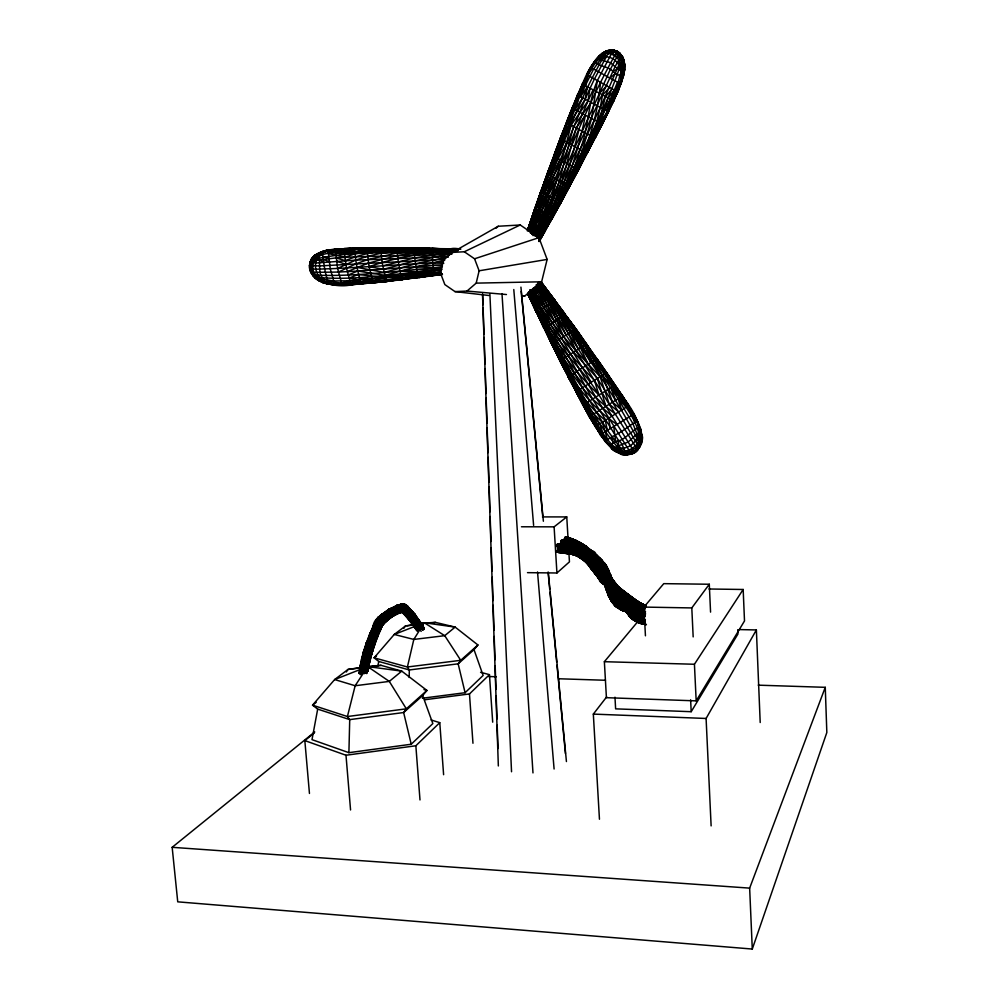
<?xml version="1.0" encoding="UTF-8"?>
<svg xmlns="http://www.w3.org/2000/svg" width="999" height="999" viewBox="0 0 999 999"><rect width="100%" height="100%" fill="white"/><g stroke="black" fill="none" stroke-linecap="round" stroke-linejoin="round"><path stroke-width="1.5" d="M315.846 254.932L322.652 251.648L328.471 250.274L354.757 248.102L414.335 248.064L458.753 249.313L414.335 248.064C414.235 257.779 415.784 268.619 419.205 277.535L442.47 274.388M641.82 435.826L640.309 427.847L637.649 421.453L622.577 395.891L575.836 328.958L540.996 281.83M320.267 253.147L322.652 251.648L323.439 252.235C340.222 245.704 313.124 253.559 314.96 256.843L312.65 265.971L313.961 275.512C319.555 285.052 332.704 284.603 342.407 285.027L351.261 284.765C334.615 289.235 296.291 278.684 314.098 255.694C325.824 247.839 341.071 248.888 354.57 248.651C386.313 247.952 418.057 248.539 449.8 249.263L460.689 249.038M645.117 623.851L643.144 623.463L642.956 619.642L631.905 616.008L628.284 612.999C608.079 590.646 593.531 549.912 557.617 550.449M532.917 235.564C561.213 174.388 583.728 109.59 617.207 51.211L620.092 53.322L623.975 60.589L624.562 69.93L619.118 70.055L610.077 62.512L599.725 59.803L598.501 57.443L602.534 53.009L610.227 49.95L617.207 51.211L622.389 56.319L624.762 64.698L624.525 70.217L623.376 76.199L618.044 91.346L602.247 124.151L538.861 241.433L561.163 202.223L593.531 140.297M644.392 610.127L628.596 602.36L635.364 606.555L634.527 609.365L640.996 611.888M618.344 600.062C614.66 603.746 610.526 604.083 618.256 608.079C638.136 614.323 617.719 611.6 616.932 605.968M366.221 643.768C366.571 638.661 377.822 643.456 373.214 646.765L377.485 635.164C376.386 631.68 367.994 631.093 370.005 635.839M597.115 571.453C604.033 582.092 582.417 555.819 578.771 556.918C578.046 555.694 578.783 554.158 579.233 552.959C584.403 539.535 601.211 567.956 603.97 569.193M591.246 551.011C585.489 544.243 574.625 539.348 565.359 537.137L574.762 540.222L586.088 546.59L575.399 540.372L565.621 536.938L575.124 540.084L586.001 546.94L575.299 540.159L565.958 536.925L579.095 542.957C575.149 540.147 570.504 537.262 565.359 537.137C574.562 540.721 588.711 546.403 595.941 555.357M531.131 289.772L592.582 399.063L618.681 440.671C617.532 452.01 617.432 457.205 631.043 454.108C638.873 452.41 646.103 438.499 640.371 433.166M577.909 544.967L577.946 543.593L574.512 541.833L571.753 545.929L567.582 544.418L564.997 544.967L565.746 539.81L571.241 540.946L565.859 539.747M313.973 272.39L317.844 277.847L323.738 282.255L334.952 284.815L329.083 283.566C324.937 276.011 323.763 261.8 322.165 251.598L314.098 255.694L310.09 261.726L309.952 268.943L311.089 272.365L312.924 275.499L313.549 275.125C318.681 281.468 327.06 284.265 334.952 284.815L351.261 284.765L387.175 281.431L350.974 284.715L346.466 267.982L344.018 250.25L344.218 248.526L350.574 248.339M409.165 677.472L409.328 669.954L407.405 666.995L374.088 657.804L394.255 634.452L405.444 625.986L412.662 624.737M582.542 549.238C587.075 552.709 597.677 557.03 598.189 562.887M316.221 702.322L312.537 705.157L317.682 709.103L349.725 719.617L403.646 712.537L406.331 708.828L389.298 681.405L367.644 666.583L381.031 665.322L401.76 671.128L426.948 690.446L422.664 695.541L432.829 723.576L411.226 744.243L348.901 752.672L349.725 719.617L347.415 716.533L312.537 705.157L334.653 679.557L348.039 669.43L360.102 667.682M581.893 547.602L581.905 546.241L579.62 547.939L568.818 542.357L560.626 542.37M535.901 286.676C570.042 340.946 603.721 395.604 637.649 449.987C631.093 461.163 595.067 447.639 618.681 440.671C624.313 443.269 623.813 457.455 630.856 453.671C645.903 444.792 640.072 426.685 633.516 414.21C609.977 374.9 582.13 338.349 554.957 301.536L554.895 300.237L540.734 282.18M570.579 545.904C565.034 544.83 573.713 536.013 574.675 542.994M529.67 231.556C552.759 174.188 571.241 114.311 601.673 60.265C598.713 49.513 613.873 48.014 620.092 53.322L616.808 57.018L610.277 69.568L534.715 235.789M527.697 293.806L559.989 360.839L589.348 416.758L605.382 441.658L610.102 446.516L618.643 451.635L618.593 453.171L621.415 453.771M379.782 616.82C383.991 607.991 392.507 621.328 383.166 623.413M571.341 553.471L561.276 552.534L560.501 549.05L561.513 544.655L569.505 544.954L575.499 546.853M567.907 553.471C565.571 551.885 567.519 542.969 570.229 545.904M586.913 553.034L586.813 551.598L582.817 549.263M623.826 62.8L624.712 65.072L623.9 70.654L624.712 65.072L624 60.127L622.389 56.319L620.167 53.896M373.114 628.021C372.427 623.975 376.461 615.609 381.655 618.231C384.378 619.38 385.202 623.676 382.355 625.149C388.474 621.715 374.463 614.073 376.136 622.627M591.895 565.009C596.853 572.015 585.664 562.824 584.802 560.364C583.803 552.472 564.335 549.962 557.542 549.725M597.34 561.962L593.968 557.28L585.589 550.536M451.948 254.083L449.113 254.433C446.216 246.566 455.719 248.351 460.576 249.076M584.452 550.337L590.559 554.645L598.438 562.499L590.347 554.145L582.717 549.238L586.813 551.598M377.16 637.587L377.485 635.164M605.918 583.266L604.969 583.416L611.413 578.171L635.102 610.114L638.211 612.325L635.014 609.64L628.683 615.396L637.175 621.728L646.053 624.512M414.822 625.998C414.135 633.241 426.336 627.647 421.091 623.101M386.051 621.353L394.755 614.685L394.955 611.438L392.782 608.903L389.348 608.891L377.822 617.669L369.717 635.264M402.772 279.133L386.9 281.381C383.628 270.916 380.519 258.291 381.406 247.914L449.9 248.788M359.091 673.189L360.027 669.73L367.894 670.903M377.822 617.669C382.13 612.624 388.936 623.114 381.993 624.213M581.393 546.378C582.417 549.188 588.311 549.3 584.452 549.812C577.984 546.028 569.767 538.711 560.789 541.433M387.55 618.406L384.178 621.84L380.119 630.381L380.856 627.884L378.459 625.249L374.862 624.687L372.964 626.323M458.154 250.012C423.638 248.664 389.036 250.524 354.57 248.651C341.908 249.775 322.989 246.216 316.446 260.402C313.986 266.945 316.396 274.563 321.491 279.146C320.279 284.852 362.425 285.914 334.752 284.765L330.244 268.806L328.034 250.212C317.482 251.336 305.244 260.851 311.089 272.365C313.399 276.536 318.956 284.653 323.064 277.834C362.849 280.195 402.485 272.627 442.058 269.518M334.565 284.116L360.901 283.341L442.07 274.475C430.02 280.07 433.329 254.683 432.142 248.339L458.341 249.675M539.56 240.834L572.464 180.295M623.638 73.427L617.969 91.296L608.466 111.776L593.456 137.3L539.185 239.685M361.101 666.495L360.639 664.959L364.036 664.71L367.882 665.846L368.481 667.282L369.73 660.289L363.923 658.179L361.675 658.903L362.113 660.439M593.468 140.247L578.596 169.68L577.097 169.093C589.223 141.558 598.289 112.4 600.474 82.268L586.713 74.688C591.545 65.622 596.765 55.582 606.405 50.912L610.227 49.95L613.349 50.425L615.596 52.847L621.728 56.581L624 60.127L618.831 64.947L600.299 107.717L537.162 237.662L549.8 196.466L542.157 190.859L541.008 190.834L527.509 230.27M615.372 583.978C626.648 596.815 663.211 618.431 617.807 587.612M616.183 51.249L613.873 50.075L612.449 51.761L597.327 80.644L591.52 118.669L582.267 151.099L575.799 168.394L568.506 185.552L550.549 214.261L538.723 237.025L538.911 238.586L561.001 202.435L578.596 169.68L580.819 163.749M361.201 674.487C364.635 653.646 368.906 630.332 382.879 613.923M361.725 673.276C365.309 652.859 369.48 629.969 383.254 613.91M362.125 673.289C365.709 652.884 369.867 629.994 383.641 613.935M362.4 673.301C367.357 650.799 369.692 621.253 391.72 608.541M362.812 673.326C367.757 650.849 370.092 621.328 392.083 608.628C395.379 607.467 403.534 600.899 405.419 607.117C406.406 609.989 403.359 613.374 400.424 612.05C410.102 616.158 409.702 599.912 399.463 604.944M363.211 673.363C368.156 650.911 370.479 621.44 392.432 608.741C395.342 607.317 400.936 602.634 402.36 607.854C403.409 610.551 400.749 613.873 397.864 612.887M363.624 673.401C368.531 647.939 373.813 607.28 406.218 605.057M364.023 673.438C367.57 653.196 371.69 630.481 385.314 614.51C390.359 612.524 401.86 599.637 406.93 606.805C407.829 609.29 405.894 612.437 403.159 612.35M364.41 673.488C369.717 648.376 374.15 607.467 406.743 605.506M364.797 673.538C369.93 647.851 374.263 610.177 405.994 605.257M365.309 672.402C370.492 647.227 375.249 609.053 406.968 605.769M365.659 672.464L368.007 659.04L372.714 642.732L382.892 619.168L394.218 610.089L404.782 605.756L407.779 606.468L407.829 610.227L405.032 612.562L401.798 611.912L410.015 620.429L413.074 620.304L415.397 617.994L415.459 615.047L412.974 613.311M365.996 672.539C371.341 648.264 375.999 607.704 407.942 606.755M366.308 672.614C371.64 648.413 376.261 608.104 408.067 607.08M366.521 673.463C371.728 649.1 376.273 608.628 408.179 607.404M366.783 673.538C371.99 649.25 376.486 609.065 408.241 607.754M359.091 673.513L359.702 669.854M359.428 673.376L359.852 669.792M359.603 673.351L360.027 669.73M359.827 673.314L361.039 664.797M360.065 673.289L364.66 650.611L370.879 632.667M360.202 674.5C362.687 654.345 368.693 634.103 379.145 616.67M360.502 674.487C363.936 653.696 368.206 630.431 382.155 614.048M360.839 674.487C364.273 653.658 368.544 630.369 382.517 613.96M557.529 549.338C563.324 550.536 582.117 550.037 581.705 558.453C586.413 561.925 591.246 564.435 594.867 569.667L590.209 564.46M527.959 293.881L536.226 312.225L537.237 312.749L539.51 312.462L545.304 306.181L553.421 303.534L554.895 300.237L540.834 281.868M441.858 267.282C400.699 270.317 359.553 276.648 318.194 275.212L317.844 277.847L319.792 280.544L323.501 282.767L328.708 284.091L319.305 280.931L313.961 275.512L309.49 265.172L310.152 267.357M571.216 540.784C569.105 541.183 567.12 537.262 566.458 543.956C567.232 546.928 568.968 542.482 569.467 540.946C571.141 538.798 574.413 543.668 576.96 543.681M578.696 554.42C601.173 567.432 612.587 593.194 628.995 612.375L633.254 616.608L639.173 619.73L639.722 622.789L643.955 624.188M618.681 440.671C626.885 440.122 644.43 414.373 640.846 437.762C637.125 446.978 628.558 452.322 618.643 451.635L614.41 450.262L605.382 441.658L609.365 438.286L621.54 431.593L632.891 423.564L637.649 421.453L641.42 433.341L641.857 438.211L641.221 442.607L638.723 445.442L635.064 446.503M636.375 421.815C615.784 384.203 588.935 350.462 564.797 315.122L565.147 314.198L540.734 281.618L545.317 287.45L545.217 291.883L566.096 335.065L551.748 344.28L534.303 307.055M538.911 238.586C554.395 209.877 571.203 181.556 580.019 149.9C588.985 127.597 587.812 102.422 597.327 80.644M378.833 616.82L376.261 620.941L377.16 619.855M597.714 574.1L600.262 571.091L604.308 568.506L593.768 557.23L582.367 549.263L590.559 554.645M603.933 582.892L602.847 583.616L604.32 581.992L586.438 560.614M364.235 653.346L363.973 650.973L367.407 650.511L371.104 652.21L371.516 654.432L374.288 644.417M536.201 236.463L615.222 66.396L618.98 59.578L622.389 56.319L619.455 53.621L609.79 50.325L594.33 79.183L589.972 88.461L587.974 101.024L531.705 234.041M568.656 544.705L568.069 544.954C566.833 539.635 573.788 538.711 561.438 540.234M606.268 566.483C604.045 561.213 607.729 568.294 603.034 568.656M367.382 670.579L371.316 652.422M367.582 670.691L374.15 644.155M367.757 670.791L368.481 666.296M368.032 671.066L368.619 666.445M368.069 671.166L368.768 666.82M359.628 670.441L360.364 665.159L360.152 670.754M359.765 670.541L360.826 664.872M527.959 229.807C541.383 188.649 556.568 148.089 572.215 107.73C581.73 90.16 585.402 67.008 601.997 54.383C614.722 49.813 625.998 63.699 619.717 75.599C616.583 92.87 609.44 108.292 600.524 123.376C589.635 144.043 581.818 166.234 569.28 186.051L595.204 137.987L608.129 111.451M637.624 610.052L636.813 612.662L645.566 613.249L639.422 613.261L645.342 613.536L634.552 608.965M633.915 609.34L634.427 608.778L623.488 593.581L616.52 598.601M317.682 709.103L312 739.647L348.901 752.672M377.897 665.883L378.733 661.463L374.088 657.804L376.523 655.931M537.599 283.229C570.329 333.791 607.355 381.943 635.439 435.314L642.245 438.386L641.221 442.607L638.761 440.609C644.605 414.672 616.733 394.081 606.655 372.527L575.899 391.908C586.775 410.277 594.929 430.694 610.639 445.666C610.252 450.137 618.918 452.659 622.852 454.095L637.337 449.625L640.022 446.753L635.464 441.158L612.562 402.147L536.625 284.465M564.073 539.81L564.797 537.949L578.921 543.656L590.234 551.373L599.263 559.602L606.705 569.38L604.857 570.329L601.898 565.684L593.856 557.242L590.384 559.69L587.999 563.586L605.219 583.528M528.296 228.983L535.252 207.218L560.252 138.511L580.993 88.249M623.339 73.501L622.764 76.349C625.811 67.845 624.462 53.696 613.873 50.075L614.06 50.712M368.481 667.282L369.73 660.289M368.606 667.182L369.855 660.476M360.239 665.659L361.675 658.903M360.364 665.896L361.963 658.641M360.502 666.046L362.15 658.528M360.664 666.196L362.375 658.441M634.815 610.464L635.327 609.602L643.406 614.897L633.678 608.915C613.249 585.464 597.814 545.879 561.65 544.467L575.412 546.653M586.026 77.522L577.447 94.98L560.252 138.511L587.075 153.446L613.723 100.849L621.216 83.179L615.396 81.144L591.133 67.645L594.929 60.927L599.175 56.831C594.168 62.013 590.347 68.943 586.863 74.625C590.297 67.982 594.08 59.965 601.76 57.517C609.153 54.87 617.245 59.952 619.78 67.02C602.697 118.519 573.463 165.222 550.549 214.261L552.709 217.607L569.567 185.764L544.055 226.848L536.613 226.973L532.642 220.242C544.005 177.385 561.85 136.726 578.821 95.904C586.288 81.818 590.359 63.037 604.894 54.383L606.043 51.274L612.449 51.761L614.148 55.107L618.331 54.845L623.314 60.34L624.762 64.698L612.974 71.516C608.279 65.759 598.538 67.133 594.73 61.126L602.884 53.596L602.534 53.009L605.319 52.023M618.556 606.793L618.256 608.079M557.567 550.099C593.593 549.55 608.254 590.359 628.496 612.799C633.778 617.719 635.539 623.276 644.08 624.213M622.464 77.722L621.216 83.179L618.056 89.823M583.029 84.228L582.267 83.966L613.061 100.599C617.482 87.288 626.66 71.778 620.554 57.655L616.808 57.018M597.964 562.437L599.4 563.985L602.36 560.551L605.494 564.547L602.884 566.982M642.819 620.466C636.026 621.678 641.271 611.6 645.154 615.284M455.007 291.608L466.983 291.059L476.198 283.129L479.12 270.791L474.562 258.791L464.31 251.76L452.297 252.397L443.156 260.402L440.322 272.69L444.842 284.59L455.007 291.608L488.961 295.492M582.405 83.928L566.495 122.24L579.07 129.595L569.692 165.16L557.917 199.788L561.001 202.435M577.447 94.98L606.668 110.989L611.875 100.1L614.36 89.96L617.532 82.08M569.705 186.276L552.185 216.271L538.723 237.025L551.96 197.49L571.141 125.112L587.974 101.024L592.944 90.022M521.54 296.266L524.662 296.129L541.62 281.793L547.14 259.428L538.948 237.662L520.217 224.987L498.264 226.249L452.297 252.397M641.183 442.594L637.649 449.987L630.831 453.633C638.261 454.108 648.975 430.557 637.212 433.628L628.109 442.095L616.52 446.578C609.84 452.559 622.427 453.434 626.498 453.084L629.045 450.262L595.729 397.09L532.617 288.786M369.093 661.887L371.64 652.884M369.318 661.8L371.753 653.121M369.667 661.563L371.853 653.708M603.483 562.937L605.469 564.36M361.501 659.377L363.561 651.46M361.638 659.852L363.798 651.123M361.75 660.052L364.173 650.836M361.913 660.239L364.398 650.724M342.145 284.977L337.6 268.444L335.339 249.213L354.757 248.102L380.869 249.425L421.94 248.252M569.28 186.051L557.142 179.595L539.822 209.365L528.771 231.256L541.008 190.834L553.821 157.318L548.314 172.253M598.651 574.388C605.769 579.482 594.105 578.496 602.847 583.578C591.945 567.32 578.608 548.276 556.256 551.048M310.776 261.601L311.626 258.516L314.71 255.682M583.628 84.965C566.77 134.141 545.192 181.806 528.771 231.256M539.16 241.521L561.163 202.223M612.862 593.481L616.445 596.553L612.874 593.356M528.121 230.757L535.726 206.768L537.524 206.743L542.907 212.387L550.549 214.261L561.8 181.98L576.198 127.984L585.414 115.335L602.36 124.126L607.492 112.862M528.446 229.683L541.008 192.283L539.71 196.728M530.419 233.104L585.064 99.438L587.337 87.063L580.357 96.803L585.164 85.889L587.999 75.812M629.358 614.348C630.694 620.391 640.421 623.314 646.428 624.7M560.914 138.686L560.252 138.511L553.758 155.819L559.852 159.59L543.206 191.333L554.095 156.069L569.18 123.976L577.859 95.292L591.133 67.645M607.941 587.474L607.155 588.124L608.129 586.925L600.324 578.733L586.038 560.427M534.09 235.652L536.613 226.973L532.167 234.528M620.766 589.41L618.656 587.037L639.073 602.522C596.191 570.766 626.148 596.178 643.756 605.019M636.863 612.799C633.953 604.72 637.949 615.134 643.406 614.897M532.742 217.17L541.021 190.946L542.357 190.921M535.839 236.189L542.907 212.387L530.819 233.254M528.171 292.432L543.943 327.909L582.941 405.182L600.499 434.965L605.594 441.358L610.639 445.666L615.284 447.902L624.063 448.289L630.456 445.829L635.464 441.158L638.948 433.104L638.96 427.947L637.325 421.516L633.828 414.086L632.567 414.635M527.897 229.633L535.676 207.28M527.822 229.907L577.572 94.955M613.948 99.238L617.532 91.171L613.723 100.849L613.061 100.599L617.969 91.296L614.36 89.96L610.177 99.313L606.668 110.989L608.566 111.763L602.247 124.151M583.691 558.953L599.587 579.707L607.205 588.099M621.091 81.781L622.352 77.71M371.653 654.27L374.463 645.354M589.885 554.62L590.097 553.721L585.826 549.45M371.079 653.571L373.988 643.893M371.341 654.582L374.388 644.68M371.84 653.496L374.463 645.104M543.718 186.588L547.252 173.489L560.614 138.799M613.786 99.176L615.134 94.93M381.78 248.551L381.406 247.914L366.845 248.426L369.093 266.671L373.251 282.879L419.355 277.098M363.474 651.847L366.408 642.632M363.524 652.285L366.733 642.27M363.686 652.672L366.933 642.107M363.836 652.896L367.17 641.97M620.666 83.142L618.044 91.346L623.875 69.967L622.839 65.36L620.529 62.6L617.157 62.45M527.322 230.881L535.189 207.492M645.167 621.753L634.827 618.069L638.561 612.949L643.256 614.747L634.69 609.802L641.558 614.847M527.634 229.895L530.506 222.302M582.667 84.316L575.024 109.515L585.414 115.335C579.62 144.58 570.729 173.164 559.203 200.649M547.315 173.501L541.495 190.921L547.802 173.601M528.234 230.644L531.668 220.417L532.642 220.242L554.907 178.234L547.252 173.489M387.637 611.063L397.215 605.144L399.962 605.157M314.735 731.93L172.165 847.314L177.735 901.835L752.284 949.05L826.835 732.504L825.261 687.324L758.229 685.164M591.47 550.574L579.795 542.782L565.234 537.287L575.299 540.159L586.101 546.465M358.866 283.691L376.723 282.168M596.515 554.645L593.668 557.617L601.585 565.933L604.308 562.999L605.444 564.647M389.573 248.264L397.365 247.964L396.903 250.924L398.251 261.601L401.086 276.111L402.597 279.608L386.9 281.381M358.716 284.091L364.797 283.204M372.927 646.865C378.159 634.14 380.831 617.919 395.067 611.825C408.441 599.238 415.06 616.308 422.315 625.474M374.25 645.054L377.61 635.451M373.913 646.353L377.734 635.938M374.238 645.991L377.747 636.475M596.49 133.729L595.204 137.987L593.456 137.3L598.925 122.577L605.394 96.828L612.187 88.923L614.36 89.96L608.004 98.227L600.524 123.376L613.811 100.849M366.183 643.518L369.98 633.304M366.271 643.943L370.367 632.941M366.371 644.205L370.604 632.792M752.284 949.05L749.65 888.123L825.261 687.324M561.438 137.325L566.146 125.15M623.326 593.568L634.502 608.578L627.822 613.873L616.595 598.476M617.307 91.096C620.779 83.729 623.101 74.85 619.78 67.02M568.344 119.543L570.067 115.197M619.268 82.63L611.875 100.1M621.89 58.167L622.414 56.843M640.996 617.931L639.884 620.029M576.46 99.475L578.209 95.23M376.973 636.813C379.87 623.301 389.485 613.024 402.522 608.628C412.712 604.645 416.258 620.978 422.302 625.811M377.235 636.688C380.119 623.351 389.772 613.411 402.56 609.028C412.924 604.795 417.832 623.201 423.576 628.533M376.948 637.762L380.969 628.408M377.335 637.399L380.956 628.983M548.376 172.278L550.112 168.294M369.568 634.502L373.514 625.399M369.63 634.964L373.738 625.212M586.8 153.097L588.573 149.101M566.608 122.215L567.195 122.44L560.352 138.474L571.041 112.238M556.243 151.761L554.358 155.969L559.815 141.558L547.614 173.614L537.524 206.743L552.834 176.86L562.162 160.964L577.097 169.093M589.972 88.461L585.064 99.438L569.18 123.976M641.857 438.211L640.222 441.858L637.275 443.731M643.743 604.832L632.142 598.151L618.294 587.2L632.504 598.863L615.396 584.028M548.364 173.976L564.61 141.259M570.229 184.353L571.553 181.518M585.164 85.889L593.418 69.431L601.76 57.517M610.177 99.313L567.382 184.827M584.303 81.581L586.201 77.61M554.882 156.556L571.141 125.112M635.864 611.55L635.327 609.602L641.445 614.36L635.277 609.577L638.261 612.699L637.175 611.863L634.203 608.641M556.418 545.841C594.467 544.143 610.976 586.176 631.768 610.189L634.815 612.375L644.929 615.896L643.019 619.368L635.414 616.608L629.882 611.638C609.402 588.661 594.18 547.539 557.554 548.126M380.931 628.196L383.791 622.464M380.332 630.194C383.916 618.968 394.717 611.775 405.544 608.703C414.26 610.564 418.032 622.689 423.476 628.87M379.87 630.544L382.629 624.999M638.873 602.097L635.539 606.193L628.808 602.01L632.342 598.101L638.96 602.16M372.877 626.885L376.735 619.243M372.927 627.384L376.985 619.068M373.589 626.548L377.197 620.242M645.379 619.842L637.237 617.27L631.93 613.611L599.937 571.366L589.385 560.851L582.33 555.706L584.552 552.534L586.563 551.448L598.576 562.2L594.118 557.554M601.947 560.651L605.244 564.922C604.557 562.999 596.016 554.857 602.372 560.751M616.72 606.381C613.211 603.021 616.57 607.892 618.443 608.191L613.823 603.846M549.5 174.613L566.845 142.545M596.94 133.516L601.935 123.801L578.496 169.743M625.074 593.868L631.243 598.139L628.808 596.366M595.104 138.024L602.36 124.126M557.667 550.786C575.174 549.625 588.823 561.001 597.577 574.075L585.402 561.101L578.896 557.017M564.185 539.448L568.431 539.897L569.517 538.311M615.871 596.59L610.689 599.962L615.072 605.569L619.005 601.86L613.211 593.955L608.816 596.366L612.337 602.459L616.645 606.955L620.354 603.046M637.936 605.931L636.675 608.029L632.167 604.932L636.887 607.717M573.913 177.56L577.534 170.729M529.857 231.643L549.8 196.466L557.917 199.788M590.884 68.644L587.474 74.962L589.173 72.69M605.019 583.216L627.634 613.935M620.004 608.716L618.256 607.692L620.429 609.278L622.926 606.118M529.657 290.185L589.71 400.874L607.392 430.294L620.991 448.601L622.901 454.545L626.96 454.345L630.207 452.372L632.28 448.738L636.463 448.464L639.672 446.441L641.595 442.857M643.905 605.956L644.817 605.194L645.604 605.906M711.126 825.898L706.093 718.468L756.38 629.944L739.297 629.582M604.195 568.881L598.613 562.075L585.576 549.325M645.254 620.541L636.987 617.931L630.544 613.124L599.437 571.828L593.843 565.359L585.526 558.503L588.186 555.169L590.347 554.145M552.934 217.233L539.273 239.685M568.506 185.552C585.464 158.067 597.439 127.173 602.459 95.205L609.615 87.5L612.187 88.923M618.955 607.904L621.84 604.108M567.757 553.409L561.55 552.709L562.599 551.947M558.041 206.643L559.54 204.146M576.923 555.319L572.539 554.507L571.828 553.571L572.202 549.413L574.075 546.328L581.967 549.425L589.597 554.195L597.889 562.025L611.725 578.683C599.487 562.587 582.267 542.807 560.551 543.931M614.972 697.19L615.621 708.853L691.196 711.7L737.949 634.003L737.761 629.67M637.886 621.503L604.37 661.7L606.418 697.689L696.178 700.873L744.505 620.941L743.169 589.485L708.99 588.998M545.304 230.869L539.11 241.009L545.641 229.62L543.156 233.491M528.171 293.893L543.718 327.884C550.849 324.088 558.703 319.156 565.147 314.198L545.554 288.024M545.791 228.109L547.39 225.499M549.8 221.591L553.009 216.383M606.568 566.196L605.869 566.296M420.217 629.158L413.823 639.435L407.405 666.995L460.726 660.314L477.922 644.979L455.144 627.097L435.427 622.377L421.328 623.239L424.325 628.746M421.815 626.585L424.225 622.739L455.144 627.097L444.742 635.676L413.823 639.435L394.255 634.452L415.659 626.086M560.938 540.934L567.345 540.334L573.414 541.883L575.124 540.084L580.344 542.794M601.673 60.265L604.894 54.383L606.443 56.818M616.608 606.68L623.051 610.576L624.737 609.04M382.879 624.812C387.837 617.082 396.778 612.337 405.319 609.715C413.911 611.625 417.682 623.601 423.064 629.72M554.957 301.536L575.836 328.958L582.405 339.473M376.148 619.917L376.835 618.856M375.849 620.754L377.535 618.206M375.811 621.066L377.185 619.243M376.311 620.029L377.822 618.044M375.836 621.603L377.16 619.605M592.345 66.184L593.881 63.786M582.479 98.002L575.024 109.515L572.614 108.042M586.863 74.625L590.784 68.594M364.323 671.69L355.157 685.739L347.415 716.533L406.331 708.828L426.948 690.446L423.988 689.585M577.934 545.029L580.144 542.644L586.088 546.366L575.012 540.097L565.496 537.025L575.399 540.372L586.051 546.753L575.436 540.534L566.133 537.087M696.178 700.873L694.43 664.26L743.169 589.485M560.564 543.119C567.095 539.235 573.451 549.038 577.946 543.593M618.418 587.549L620.679 589.585L618.169 587.924M346.291 671.965L348.039 669.43L358.541 668.119M403.758 628.383L405.444 625.986M624.063 448.289L622.127 451.011L614.71 449.288L610.639 445.666M630.606 615.259L635.988 610.414L643.531 615.072M588.861 552.959C590.471 548.389 596.266 551.81 596.091 555.169M587.075 75.1L591.97 68.456M693.169 636.9L691.795 607.929L709.29 584.24L663.761 583.653L643.93 607.08L645.441 635.801M599.45 819.242L593.331 714.098L606.693 696.852M580.431 546.141L583.878 548.289L586.063 546.303M593.656 63.624L591.008 66.995L591.57 67.383M591.083 102.722L573.513 126.473L559.477 180.844L544.055 226.848L544.979 231.418M596.952 561.938L600.299 558.341L596.515 554.632M613.636 604.058L608.816 596.366L604.545 583.578C607.23 593.194 610.714 604.607 620.554 609.228M384.19 622.077L385.04 621.041M382.617 624.737L387 620.367M383.154 624.375L384.715 622.402M611.138 54.046L609.053 51.636L602.235 53.347L598.751 56.306L594.929 60.927L595.429 61.389M376.66 619.118L378.284 617.195M378.733 661.463L409.328 669.954L458.154 663.823L474.013 649.637L477.922 644.979M316.621 255.145L318.119 253.434M389.048 609.078L388.286 609.79L398.626 604.882M622.764 595.017L625.337 592.782L639.06 602.372L632.005 598.226L619.118 588.374M588.111 562.499L590.946 565.946L590.147 567.357L603.084 583.528L586.675 562M575.886 555.644C572.439 534.715 601.723 564.023 604.258 568.468L598.526 561.863L592.719 566.645L581.693 557.579L575.199 554.457L567.107 552.26L556.331 551.336M637.312 449.587L639.635 446.416M599.313 93.469L606.73 85.827L609.615 87.5M622.839 594.655L623.501 593.856L611.575 578.121M606.593 566.071L609.24 571.341L609.815 575.599M309.453 793.456L304.832 740.596L345.991 755.244L415.846 745.766L439.772 722.652L431.068 719.967M424.762 699.75L469.48 693.943L489.448 674.65L480.569 672.29M610.102 446.516L600.499 434.965L602.872 433.129L633.828 414.086L639.46 426.561M422.402 698.239L465.097 692.707L483.129 675.449L474.013 649.637M387.175 620.067L382.305 624.875M384.84 622.09L394.905 614.36L402.222 610.789L406.68 610.102L415.035 618.643L422.864 630.007M572.539 554.507L573.713 554.008M377.347 618.556L390.709 608.478M377.247 618.893L379.857 616.458M377.634 617.944L381.83 614.173M643.656 604.545L640.809 608.016L639.835 611.351L640.384 612.399L634.59 609.627M585.751 344.63L586.575 343.981L559.989 360.839L589.348 416.758L594.692 425.262M600.499 434.965C575.799 388.436 548.601 341.358 528.921 291.858M319.767 280.494L319.255 280.944L316.283 278.047L315.709 278.471L312.924 275.499L311.613 271.878L312.912 274.051M422.664 695.541L403.646 712.537L411.226 744.243M527.497 572.652L556.93 572.989L569.442 561.863L568.881 552.559M610.189 77.959L615.434 73.402L619.717 75.599L623.376 75.999L624.525 70.217L624.088 65.834M496.041 228.197L498.264 226.249M540.334 282.168L575.836 328.958L566.096 335.065M640.796 613.686L637.412 616.87L637.012 621.628M618.069 600.312L616.982 598.95L612.375 602.422L608.841 596.303L604.507 583.491L610.714 599.912M304.832 740.596L314.448 732.804M521.453 526.773L554.108 526.848L566.758 516.92L568.056 538.611M637.075 611.313C633.441 612.012 627.759 619.368 635.039 620.604M596.278 425.886L595.179 426.685L628.796 405.594L596.977 358.691L568.144 376.91L577.759 394.293M610.339 575.299L608.94 571.403L606.942 572.115L602.747 564.91L594.717 556.48L578.359 544.405M394.755 614.685L384.016 621.94M385.114 621.803L394.58 614.997M387.5 619.03C407.142 601.635 411.026 609.914 423.251 629.407M389.435 618.369C406.968 603.733 409.752 613.011 420.804 628.483M637.175 621.728L628.683 615.396L632.891 619.205L634.477 618.806M380.469 615.197L389.997 608.616M379.97 616.121L391.084 608.466M382.08 614.922L391.471 608.491M582.941 405.182L614.909 385.052C600.699 367.232 589.585 347.19 575.836 328.958M613.686 604.058C598.788 580.794 620.879 615.559 611.363 599.812L615.172 605.257M598.751 56.306L602.884 53.596M605.619 373.201L606.655 372.527M644.492 624.175C640.234 623.039 628.309 618.556 629.732 614.922M539.36 282.13L604.27 373.963L622.577 395.891L589.348 416.758L584.003 404.483C596.503 418.818 602.322 439.273 618.693 450.037L620.991 448.601M635.439 435.314L637.087 438.549L639.372 437.1C637.599 422.202 627.335 410.027 620.029 397.44C601.148 370.13 585.814 340.559 565.097 314.473M591.246 550.412L602.322 560.851M625.586 451.024L622.614 452.872L618.643 451.635M393.618 615.996L391.945 616.583M575.899 391.908L576.972 391.258M399.75 604.732L403.109 604.407M637.812 611.925C628.309 617.245 633.89 622.802 644.28 624.213L635.302 620.679L629.32 615.184M632.504 598.164L639.023 602.247L632.267 598.101L618.418 587.112L639.073 602.697L632.554 598.663L618.518 587.4M574.075 546.328L574.875 546.141M630.943 616.558C628.621 617.882 635.988 620.554 636.887 621.49M611.351 579.095C605.269 559.577 606.955 571.028 611.55 579.07L610.102 574.887M601.997 54.383L605.544 52.472L607.991 53.809M569.967 379.395L568.144 376.91L576.173 391.745M529.22 291.858L551.935 344.205L559.989 360.839L560.976 360.327M627.672 613.623C627.684 616.071 638.623 622.377 634.015 619.105L636.326 620.317M310.477 268.456L309.777 268.719L315.746 269.243L337.6 268.444L355.669 260.127L367.395 256.356L381.106 253.234L414.048 249.438M444.555 259.34L319.106 265.946L309.678 265.459L310.09 261.726L311.089 272.365L338.399 272.065L356.268 263.699L367.869 259.59L397.065 252.972L431.73 249.575L454.595 251.536M582.954 558.703C572.09 552.809 589.16 563.411 580.107 556.78L583.179 558.566M393.369 615.347L402.073 611.113L407.03 610.601L414.81 618.943L422.639 630.282M391.571 616.595L401.885 611.425L406.805 610.901L414.573 619.23L421.079 628.234M392.307 616.533L401.173 612.225C410.04 611.875 412.787 624.812 418.494 629.557M395.167 613.274C409.14 599.999 416.283 619.88 423.389 629.095M464.31 251.76L520.217 224.987M389.148 609.79L402.422 604.195M388.511 609.527L398.251 604.894M590.097 553.721C583.616 550.649 577.959 542.145 569.592 540.734M618.543 608.166L616.92 606.855M403.896 605.057L401.773 604.607M598.501 57.443L601.835 55.956L603.733 56.993L604.27 60.602M338.399 272.065L347.227 271.641L368.444 263.087L397.365 255.532L431.618 250.874L457.629 251.074M348.027 275.1L357.667 271.029L442.445 264.723M360.477 669.405L334.653 679.557L355.157 685.739L389.298 681.405L401.76 671.128L367.644 666.583M421.366 623.851L424.225 622.739L444.742 635.676L460.726 660.314L458.154 663.823L465.097 692.707M318.194 275.212L313.062 275.599L312.1 272.415L312.924 269.218L310.726 265.746L311.788 258.891L314.098 255.694L317.32 258.604C361.638 249.051 408.029 254.745 453.109 252.51M568.331 543.881L560.576 544.63M613.736 603.945L608.891 596.228M578.296 547.577L579.445 548.001L574.25 546.216M575.174 546.428L568.456 543.468L564.934 544.155M321.016 281.268C324.138 285.477 324.975 279.67 323.064 277.834L315.809 278.496L313.549 275.125M590.209 567.407L592.707 569.792M474.562 258.791L538.948 237.662M629.595 454.033L627.097 454.82L622.852 454.095M602.921 583.616L590.122 567.17L602.847 583.616M312.65 265.971L311.288 262.475C322.415 244.618 349.001 250.799 366.77 249.55L344.38 254.37C334.653 252.035 321.378 252.01 314.21 260.09L315.709 263.037L355.669 260.127L448.276 256.693M397.103 247.902L354.757 248.102L354.508 249.812L344.018 250.25L335.427 252.66L366.833 251.261L431.618 250.874M347.227 271.641L357.667 271.029L384.94 275.324L416.296 266.77L444.717 260.264M634.328 608.591L638.249 612.924M337.6 268.444L383.017 265.834L414.847 257.842L448.763 252.51M579.507 557.08L592.332 567.894L585.239 561.113L578.771 556.918L588.836 563.636L597.914 574.05L584.852 560.851M319.942 277.585L320.629 279.857L324.088 281.306L341.421 283.029L349.525 280.806L440.821 271.578M341.421 283.029L350.112 282.742L359.815 280.12L361.613 284.041M609.378 575.024C601.423 558.116 583.404 543.581 564.66 538.236C579.52 540.821 592.045 550.449 602.022 561.313M609.215 50.899L606.405 50.912L609.115 50.699M331.755 250.262L335.714 249.263M401.436 611.975C411.113 607.817 414.66 624.437 420.517 628.708M398.476 613.011C409.627 606.206 414.036 623.314 420.204 628.908M398.851 613.036L403.484 611.9M441.82 273.888L418.606 276.923L385.527 277.747L350.974 284.715L441.296 272.964M396.054 605.931L398.151 605.444M396.89 605.307L401.798 604.133M396.303 605.694L402.172 604.158M609.827 596.353L608.953 596.478L604.582 583.366C607.142 595.354 613.548 608.578 626.61 611.513M562.062 544.88L567.582 544.418M344.131 252.01L354.508 249.812L356.268 263.699L359.815 280.12L348.813 278.209L358.404 274.463L385.527 277.747M350.112 282.742C380.494 279.62 411.301 279.895 441.108 272.502M560.564 544.355L568.456 543.468M344.043 249.076L328.109 251.86M350.587 284.041L371.79 279.096L359.141 277.547M537.425 312.787L551.748 344.28L557.991 354.957M564.922 543.456L567.807 543.319M572.215 107.73L572.951 107.954M448.189 256.943L415.809 263.786L384.303 272.44L356.943 267.395M441.595 273.576L418.956 277.485M560.551 543.518L566.633 542.719M439.498 274.325L420.891 276.923L426.473 276.174M448.838 250.974C421.778 253.059 394.792 257.779 369.093 266.671L383.653 269.231L415.309 260.764L449.113 254.433L355.169 256.805L336.039 257.892L316.446 260.402L311.626 258.516L310.277 262.063L315.709 263.037M442.082 274.213L402.335 279.558M479.12 270.791L547.14 259.428M340.422 249.263L351.036 249.026M564.959 542.632L569.33 542.907L579.37 548.239M635.464 441.158L638.761 440.609L637.087 438.549M560.589 542.732L566.783 541.982M335.189 249.762C328.459 250.811 319.593 250.687 316.121 257.767L316.446 260.402M441.083 274.25L436.451 274.875L436.388 274.051M565.022 541.883L569.63 542.232L579.87 547.664M380.869 249.425L366.833 251.261L354.807 253.896L344.742 257.305L328.409 253.546L335.239 250.911L344.018 250.25M429.333 275.799L433.603 275.249M369.031 666.808L381.031 665.322M405.781 278.758L410.302 278.209M413.324 277.834L417.844 277.272L413.349 277.472M406.943 625.799L411.438 625.262M430.931 622.926L435.427 622.377M560.664 542.032C570.354 539.16 579.283 546.116 585.776 552.459M393.519 280.207L387.362 280.919L402.597 279.608M396.603 279.845L401.223 279.308L396.628 279.42M561.213 540.409L569.48 540.059L566.058 539.722L570.342 540.309M561.026 540.721L569.118 540.134L574.737 542.17M560.851 541.158L568.781 540.546M560.726 541.72L567.045 541.033M602.21 560.551L600.174 558.366M379.795 281.73L384.328 281.243M405.756 278.833L419.205 277.535M370.754 282.655L373.738 282.38L370.779 282.367M565.209 540.946C573.488 540.471 580.631 546.79 586.313 552.072M362.899 248.289L367.033 247.889M428.696 275.462L431.793 275.225M379.707 281.955L387.175 281.431M443.606 262.013L383.017 265.834M605.182 585.039C602.647 585.239 618.793 615.272 609.203 596.478M375.337 248.227L381.406 247.914M426.685 249.226L436.763 249.238M349.525 280.806L333.791 280.994L321.491 279.146M435.227 273.751L400.549 273.826M409.965 248.252L414.548 248.139M476.198 283.129L541.62 281.793M426.473 248.501L449.8 249.263M418.194 275.861L384.94 275.324M565.646 539.922L569.218 540.059L565.746 539.81L567.557 540.009M440.596 270.329L416.795 269.593M542.469 516.908L566.758 516.92M640.334 611.176L637.399 611.163L640.322 611.288M640.159 611.85L637.187 611.838L641.595 612.012M558.354 544.755C595.966 543.993 612.187 585.476 632.966 609.365L636.937 612.15L641.533 612.175M434.777 272.302L399.962 271.104M611.226 578.246L634.977 610.277L637.062 612.287L641.42 612.462M636.813 612.662L641.308 612.724M426.386 248.314L432.442 248.938M643.93 607.08L691.795 607.929M401.361 612.3C409.79 612.512 412.55 624.924 418.131 629.595M403.796 611.713C412.137 613.711 415.909 625.374 421.191 631.393M403.159 612.05C411.251 612.225 414.086 624.787 419.555 629.245M400.424 612.05C409.253 612.35 412.063 624.637 417.757 629.607M402.822 612.175C410.589 613.436 413.511 624.7 418.856 629.482M639.285 613.374L645.342 613.536M604.37 661.7L694.43 664.26M441.883 268.244L416.296 266.77M567.345 540.334L568.893 540.372L565.546 540.059M488.548 676.51L496.341 676.76M558.703 678.758L605.469 680.269M401.436 604.145L405.606 604.72M400.711 604.283L404.832 604.457M400.05 604.557L402.872 604.72M403.446 604.557L405.144 604.607L407.779 606.468M557.355 544.055L569.792 545.129L561.925 544.205L569.08 544.967M557.217 544.168L570.042 545.454M558.603 544.368L565.821 545.029M558.478 544.542L563.136 545.054M556.73 544.954L568.269 545.679M556.618 545.217C575.237 544.03 592.544 554.233 603.646 568.656M556.518 545.516C575.049 544.318 592.332 554.445 603.446 568.768M556.331 546.191L567.682 546.803M556.256 546.565C594.218 544.23 612.25 585.114 632.392 609.752L637.162 614.023L644.118 616.795L631.043 612.662M557.679 547.015C594.904 545.429 612.025 585.951 632.092 609.964L636.912 614.298L643.93 617.095M557.617 547.427C572.015 546.715 586.088 553.046 595.854 563.461M557.579 547.839C594.755 546.016 611.4 586.588 631.443 610.426L636.438 614.909L643.581 617.757L633.953 615.334L629.27 612.137C613.836 593.481 602.347 570.154 582.167 556.056M645.067 613.736L640.509 613.573L636.937 612.15L641.495 612.325M557.529 548.538L567.082 549M557.517 548.938C594.193 547.377 611.088 587.2 630.781 610.938L635.963 615.609L643.269 618.531L632.28 615.384L628.733 612.599C612.275 593.681 601.261 567.544 578.546 555.082M556.406 551.61L567.107 552.26M556.505 551.848C592.844 549.725 608.241 590.496 628.096 613.186L634.615 619.03L645.254 622.827M558.091 552.11L562.474 552.16M558.204 552.285L562.337 552.335M558.329 552.422L573.164 554.433M558.591 552.597L568.006 553.496M593.331 714.098L706.093 718.468M641.021 612.936L644.78 613.786L640.234 613.586L644.929 613.786M640.159 613.573L644.78 613.786M635.202 609.964L637.062 612.287L641.37 612.599M357.442 283.291L361.813 283.491M449.887 248.726L460.389 249.226M644.642 613.748L641.608 613.611L644.505 613.686M569.755 540.559L568.406 540.359L570.504 540.934L565.446 540.234C574.725 541.208 582.504 547.452 588.673 554.02M565.284 540.671L567.145 540.771M565.134 541.233L566.957 541.333M565.072 541.545L566.858 541.645M564.984 542.245L566.695 542.345M564.934 543.031L566.57 543.119M641.346 613.411L644.367 613.586M433.778 265.409L442.47 265.909M564.934 543.881L568.743 544.443L574.737 547.165M564.959 544.567L567.519 544.817M560.501 549.45C595.579 549.925 610.963 588.436 630.431 611.201L635.739 615.983L643.144 618.943L635.227 616.982L629.545 614.123M588.236 563.773L584.927 560.963M560.514 549.837L566.945 550.212M431.73 249.575C402.684 247.427 372.402 249.475 345.217 260.652L336.039 257.892M560.539 550.199L566.933 550.599M431.93 248.739L456.343 250.437M560.576 550.561L566.945 550.961M560.626 550.899L566.957 551.323M640.983 612.862L643.88 612.824M560.926 546.003C596.927 546.64 613.723 585.227 633.466 609.04L636.051 611.45L644.992 615.222M405.369 604.932L404.32 604.445M560.689 551.211L566.995 551.648M172.165 847.314L749.65 888.123M560.539 548.226C595.841 549.063 611.463 587.637 631.118 610.676L636.201 615.247L643.418 618.131L635.539 616.358L630.007 613.648M560.764 551.498L567.045 551.972M433.391 262.675L443.731 263.474M561.388 544.867L568.431 545.466L577.709 547.976M466.983 291.059L506.443 294.53M521.628 295.854L524.662 296.129M561.038 552.21L573.339 554.32M568.593 545.292L561.513 544.655L568.431 545.466M561.413 552.634L572.989 554.507M335.252 284.265L342.407 285.027M562.062 544.13L569.243 544.93M616.545 598.876L604.969 583.329M562.2 544.093L569.405 544.93L562.337 544.093L563.049 544.817M561.263 545.104L568.119 545.916M561.138 545.379L567.969 546.178M561.038 545.679L567.819 546.478M560.839 546.353L567.544 547.14M560.751 546.728L567.432 547.514M560.676 547.115L567.32 547.902M560.614 547.527L567.22 548.314M560.564 547.952L567.132 548.726M560.514 548.638L567.02 549.413M560.501 549.05L566.982 549.812M560.839 551.773L567.182 552.522M560.938 552.01L568.656 553.271L566.133 552.897M562.437 544.118L569.655 545.017M561.925 552.684L568.169 553.496M562.699 544.293L569.917 545.279L561.788 544.33L575.299 546.465M565.971 553.021L568.493 553.384M569.63 540.234L568.244 540.022L569.692 540.384M569.792 540.759L568.468 540.571L569.817 540.996M567.669 539.91L569.005 540.234M544.03 327.934L527.634 293.581L529.445 297.714L533.079 299.712L550.162 324.2L561.163 338.199L597.327 378.309L605.931 406.318L634.365 452.06M640.072 622.964L635.302 620.679M568.056 539.835L569.567 540.122M334.278 282.867L341.833 284.315M612.787 50.462L610.227 49.95L610.476 50.587M627.921 613.349L632.979 617.257L642.881 620.054M645.317 620.117L634.939 617.719L629.17 614.547M645.317 623.151L636.55 620.354L628.895 614.897L634.74 618.406L645.204 620.953M629.02 614.722L634.665 618.718L645.179 621.353M645.741 624.188L636.775 621.316L628.683 615.259L634.59 619.305L645.179 622.127M643.144 623.463L634.702 620.217L628.658 615.334L634.577 619.58L645.204 622.489M632.742 618.943L636.688 621.116L645.404 623.451M564.797 537.949C583.541 543.169 602.522 556.168 609.652 574.962M642.757 621.253L634.615 619.03L628.796 615.034L630.082 616.158M564.947 537.687C579.67 540.609 592.469 549.974 602.147 561.138M568.818 553.121L573.526 554.183M626.073 611.625C615.372 607.23 633.329 614.485 623.051 610.576M642.807 622.327L634.602 619.817L628.721 615.421M642.869 622.652L634.64 620.029L628.721 615.159L634.577 619.58L642.944 622.951M323.976 282.317L329.083 283.566M644.929 615.896L632.33 611.538M640.222 616.708L630.544 613.124M643.756 617.419L630.844 612.849M401.536 611.925L403.559 612.674M645.142 615.759L632.954 611.038M639.335 622.252L643.031 623.214L636.625 620.891L630.007 616.333M641.945 614.747L645.354 615.646L637.886 613.361L632.692 609.552C616.096 589.547 603.833 564.098 581.093 550.124M633.241 610.814L644.43 615.259M575.449 540.709L566.333 537.587C576.136 541.683 566.346 535.501 566.383 537.824M635.589 611.75L644.63 615.222M584.715 547.277L573.601 541.57L564.435 538.761C581.893 542.345 597.639 554.158 606.98 569.243M565.958 536.925L570.354 538.374M644.83 615.209L638.561 612.949M570.404 540.409L571.128 540.546M639.884 622.889L643.581 624.013M642.369 614.572L645.217 615.309L634.278 610.064M639.173 619.73L642.782 620.866M642.757 621.628L634.74 618.406M642.769 621.99L636.563 619.742L630.444 615.509M639.572 622.639L644.692 624.1L641.033 622.777M404.583 612.087L412.724 620.441L419.205 629.382M336.451 261.201L345.791 264.26M323.401 256.731L329.021 258.604M403.534 604.183L405.606 604.969M403.159 604.195L404.632 604.919M402.435 604.333L404.258 604.969M574.6 546.116L579.233 547.677M571.915 553.808C593.431 560.227 603.683 582.867 617.195 598.713M572.002 554.02L576.723 555.456M572.115 554.195L576.336 555.631M625.586 610.751L622.702 609.752L624.662 610.564M622.877 610.426L625.961 611.563L618.244 607.854L620.317 609.29M626.211 610.539C614.997 607.542 608.716 596.303 606.156 585.789M627.047 611.113C614.735 608.229 608.041 595.879 605.494 584.465M623.276 610.589L626.46 611.6M643.194 604.42L646.003 605.419L643.056 604.495M642.906 604.607L646.128 605.906M646.303 606.093L631.48 598.613L619.667 589.835M646.153 606.268L631.281 598.801L619.442 590.047M646.003 606.48L631.068 599.013L620.342 591.196M645.841 606.718L637.549 603.034L623.526 594.168L637.137 603.546L644.318 606.818M645.691 606.98L637.35 603.271L623.289 594.43L636.925 603.833L645.366 607.592M645.204 607.929L636.713 604.145L626.211 597.852M645.054 608.279L636.5 604.482L625.961 598.176M644.904 608.653L626.947 599.363M644.755 609.053L629.195 601.41L644.605 609.452M644.467 609.865L628.808 602.01M644.28 610.526L629.57 603.334M645.479 611.4L630.556 604.32M645.404 611.788L630.406 604.645M645.342 612.137L631.43 605.606M645.292 612.487L631.318 605.906M645.254 612.812L632.379 606.855M645.229 613.111L632.305 607.117L634.652 608.478M645.217 613.386L634.59 608.741M645.242 613.861L634.527 609.178M639.835 612L645.329 614.223M639.922 612.287L645.466 614.447M620.042 609.04L625.861 611.463M570.604 540.659L574.75 542.332M569.792 538.124L580.382 542.907M571.703 539.622L579.045 543.156L575.399 541.371M568.431 539.897L584.49 547.527M615.072 605.569L616.645 606.955M640.284 613.686L642.906 614.572M637.062 612.287L642.157 614.647M639.397 614.173L644.73 616.071L632.017 611.813M323.539 259.34L329.295 261.8M640.421 616.358L632.642 611.288M639.248 619.343L633.416 616.271L630.269 613.398M571.69 539.285L575.449 540.934M578.671 547.477L590.559 554.845L598.526 562.337L590.546 554.482L582.966 549.325M578.483 547.502L583.279 549.737M579.52 548.201L590.559 554.845M579.582 548.439C593.468 554.27 602.784 567.082 611.825 578.533C603.446 567.469 594.655 555.619 581.755 549.562M575.374 555.157L584.802 560.364L592.432 567.057M575.474 555.319L582.205 558.903M624.375 609.602C614.81 606.106 609.353 596.378 606.893 587.062M623.826 610.239L617.207 606.643M620.429 609.278L623.413 610.539M620.079 609.153L623.151 610.601M578.808 554.07L589.635 560.539L599.937 571.366M624.55 609.328C615.109 605.781 609.378 596.353 607.155 586.913L610.139 595.379L613.898 601.223M578.608 554.757L585.526 558.503M634.79 620.379L636.775 621.316M580.419 550.936C604.695 562.749 616.545 589.422 633.216 609.203L638.111 613.199M578.496 555.394L588.723 561.738L599.15 572.077M640.609 622.951L638.286 621.603M578.471 555.681L588.548 562.012L598.901 572.327M643.706 604.67L631.843 598.326L620.067 589.46M632.929 603.833L640.059 607.941M632.692 604.183L639.872 608.304M631.306 603.796L639.672 608.666M579.233 552.959L586.563 556.942L594.617 564.572M593.456 137.3L579.07 129.595M581.318 549.912L592.844 557.592L603.221 568.893M620.017 608.891L622.802 610.314M618.98 59.578L622.102 61.164C626.922 67.77 623.239 76.149 621.178 83.067L622.689 75.936L622.627 70.18L621.253 66.184L618.831 64.947M575.012 540.097L580.232 542.669M574.762 540.222L585.851 546.278M574.45 540.471L585.302 546.665M573.414 541.883L577.122 543.768M574.338 541.87L578.084 543.906M574.088 542.032L578.096 544.068M573.95 542.17L581.206 546.49L589.135 553.783M631.693 612.087L644.318 616.52L631.368 612.375M641.121 613.848L635.139 609.602M641.246 613.985L637.949 611.975M639.41 612.924L641.358 614.16M581.967 549.425L593.631 557.255M575.436 540.534L580.382 543.219M635.864 605.569L628.958 601.773L635.664 605.943M636.925 603.833L626.46 597.539M600.474 82.268L606.73 85.827M323.589 262.375L317.32 258.604M637.137 603.546L625.486 596.403L636.713 604.145M637.462 621.815L631.718 618.169M638.274 602.31L619.88 589.635M618.369 607.305L620.054 608.291L618.443 607.055M618.306 607.517L620.017 608.516M582.167 549.325L585.926 551.523M581.543 549.725L592.607 557.742L602.984 569.043M580.869 550.374L588.186 555.169L596.728 562.787M580.644 550.636L591.82 558.329L596.44 562.999M579.969 551.585L587.1 556.281L595.554 563.723M579.757 551.947L590.684 559.378L595.242 563.998M579.545 552.322L586.838 556.605L594.929 564.285M622.739 606.468C616.296 602.734 611.351 596.291 609.402 589.123M622.539 606.805C615.546 602.797 610.526 595.629 608.566 587.874M622.34 607.13C615.272 603.096 610.227 595.854 608.241 588.024C610.451 595.791 614.41 603.92 621.94 607.742M622.14 607.454C614.497 603.159 609.49 595.142 607.442 586.775L610.439 595.217L614.173 601.011M614.397 450.237L618.606 452.722C610.764 448.638 605.332 441.87 600.749 434.727L602.597 436.688M579.358 552.697L586.313 557.28L594.318 564.872M579.07 553.334L585.926 557.842L593.843 565.359M578.933 553.708L582.33 555.706M578.471 555.956L588.074 562.961L598.451 573.801L596.728 571.69M578.496 556.206L584.802 560.364L598.064 573.988L586.201 560.764L589.26 563.411M578.533 556.418L584.802 560.551L592.869 567.707M578.583 556.618L584.802 560.551M559.852 159.59L562.162 160.964M632.005 598.226L638.573 602.135M610.102 446.491L612.399 447.864M584.053 553.071L587.912 555.419L596.153 563.224M554.907 178.234L557.142 179.595M632.267 598.101L638.773 602.085M409.715 620.279L401.336 611.425M580.144 542.644L586.013 546.266M638.111 602.447L619.08 588.399M637.924 602.609L620.004 589.51M637.737 602.809L619.805 589.697M637.549 603.034L619.592 589.897M637.35 603.271L619.368 590.122M580.319 543.581L585.951 547.077M581.381 544.53L583.616 545.929M636.5 604.482L626.348 597.702M636.288 604.82L626.086 598.014M636.076 605.182L625.836 598.351M629.545 603.396L635.202 606.917M630.506 604.432L635.064 607.267M630.357 604.745L634.939 607.592M631.38 605.769L634.827 607.904M632.417 606.768L634.727 608.204M585.614 546.403L574.612 540.334L565.084 537.462L574.288 540.646L585.114 546.84M584.927 547.04L573.926 541.108L564.56 538.436C582.717 544.343 601.41 556.78 608.528 575.237M584.515 550.511L587 552.072M581.693 557.579L588.399 562.275L598.651 572.564M641.508 614.585L635.327 609.74L639.86 613.948M639.847 613.711L635.277 609.84L638.211 613.161L636.937 612.15M634.04 610.227L635.002 610.839M635.888 620.554L627.784 613.498M638.761 612.887L636.051 611.45M583.379 550.149L585.776 551.972M639.048 602.909L625.399 593.119L616.395 585.214M634.827 618.069L629.77 613.898M636.413 601.435L639.01 603.146M577.784 543.568L582.117 546.453M577.534 543.643L582.142 546.74M577.385 543.731L582.105 546.928M575.387 546.078L577.872 547.727M579.907 556.905L584.565 560.327M632.442 599.075L635.701 601.236M402.335 612.287L401.71 611.888L402.647 612.437M402.647 612.35L410.676 620.616M405.282 604.595L407.592 606.181M586.113 551.46L589.972 554.095M631.505 603.521L637.1 607.392M586.301 551.436L593.968 557.28L604.308 568.643L593.456 557.292M633.091 603.596L637.524 606.68M632.854 603.958L637.312 607.042M592.17 567.832L605.044 583.516M621.64 604.445L616.358 599.4L611.85 591.308L616.033 599.637L621.428 604.782M621.216 605.119L613.848 597.752L610.252 590.372L615.084 600.337M586.463 551.436L590.509 554.345M587 552.509L590.521 555.057M560.839 360.289C575.212 385.065 593.069 408.541 617.17 424.55M585.352 558.803L599.437 571.828M583.878 548.289C592.519 554.957 602.122 561.925 606.593 572.252M584.74 549.413C592.944 555.806 601.985 562.549 606.243 572.402M582.105 558.878L585.027 561.051L578.671 556.78L584.452 560.352M625.187 592.794L632.554 598.239M612.974 71.516L615.434 73.402M636.45 611.263L637.362 611.975M634.24 618.968L636.101 620.454M528.621 292.719C548.713 338.536 574.5 383.616 615.396 413.986M634.865 609.715L635.776 610.451M611.975 416.146L592.582 399.063L582.317 387.774L561.95 359.603L552.572 343.931L539.51 312.462L533.079 299.712L535.701 294.143L539.16 291.908L545.217 291.883L564.635 315.06M584.815 560.714L597.777 574.1M618.643 411.875L609.315 404.195L600.074 376.586L584.515 345.304M581.83 546.241L585.876 549.675M581.555 546.303L585.864 549.825M529.895 298.139L530.881 298.963L528.209 293.519M610.601 574.9L612.524 580.506L607.904 568.693M618.518 587.05L625.249 592.782M618.731 448.464C584.153 408.853 565.459 357.779 539.51 312.462C555.344 336.875 573.913 359.478 594.318 380.207L599.013 395.017L605.931 406.318M588.611 553.259L597.464 561.763M612.961 593.481L615.297 595.529L607.18 588.011L615.446 595.466M618.656 587.087L625.411 592.994M615.097 605.369L616.708 606.955M610.801 600.012L605.157 584.715C607.729 592.544 610.302 601.448 617.32 606.543M618.643 587.162L625.399 593.119M603.184 564.485L604.507 565.671M637.137 611.413L635.339 609.665M635.988 610.414L636.863 611.201M590.546 554.482L594.105 557.704M636.251 611.351L634.49 609.927M603.421 564.248L604.732 565.459L603.821 563.786M588.473 563.761L585.976 560.889M632.242 618.006L633.603 619.293M608.129 586.925L610.352 589.01M610.164 589.235L600.137 578.921L585.876 560.651M613.349 592.594L599.987 579.095L607.592 587.787M607.592 587.524L613.211 592.794M607.454 587.674L613.236 593.306M585.764 560.988L592.532 567.857M588.011 563.149L592.32 567.245M592.694 557.43L590.459 555.282L596.128 560.476M596.103 555.019L599.974 558.803M596.64 556.431L598.413 558.179M587.999 563.586L597.564 573.926M603.009 564.66L604.245 565.896M585.277 549.375L590.059 554.233M585.089 549.45L589.984 554.42M583.965 550.162L586.051 552.26M593.768 557.23L598.613 561.975M592.295 564.71L594.318 566.745M592.02 564.922L594.043 566.957L592.157 564.81M591.758 565.109L593.781 567.145M591.508 565.284L593.531 567.32L591.633 565.197M591.271 565.434L595.079 569.53L591.396 565.359M582.367 557.667L599.899 579.757L594.368 572.327M582.055 557.717L584.065 559.577M603.958 580.569L601.273 577.834L603.758 580.769M597.514 573.488L603.683 580.831M626.186 407.093L618.056 398.676L539.298 283.616M590.946 565.946L600.524 578.521L608.341 586.688M605.644 585.426L607.754 587.637M607.342 587.999L599.737 579.408L607.454 587.899M529.645 291.845C550.012 322.502 574.6 350.112 600.074 376.586M613.985 603.833L615.434 605.357M630.556 616.758L631.868 618.144M615.709 605.132L609.265 595.904L605.344 584.565L609.115 596.028L612.662 602.185M545.616 327.597C560.464 352.197 578.096 375.249 599.013 395.017C584.203 370.554 561.326 351.935 546.928 326.935M599.962 558.503L602.085 560.589M599.825 558.616L605.107 565.084L599.712 558.703M633.791 610.401L637.649 613.548L644.517 616.283L638.935 614.597L633.528 610.601M402.972 612.562L410.339 620.541M401.785 611.538L410.015 620.429M402.522 611.525L410.914 620.654L417.395 629.582M402.56 611.875L416.521 629.358M632.042 618.094L629.52 615.059M597.652 424.975L590.434 416.046L596.266 425.911L602.872 433.129L599.637 423.713L591.833 415.147L553.621 343.406M578.458 349.038L562.699 316.858L585.651 344.568L602.434 375.112L628.508 405.744L627.634 406.231L610.801 387.612L615.521 400.274M406.581 605.319L415.459 615.047M406.281 605.169L415.572 615.347M405.956 605.057L415.721 615.983M409.415 609.153L413.211 613.336M407.13 605.706L415.134 614.497M599.662 579.52L603.034 583.316M616.033 599.637L612.125 594.405L610.614 590.209M539.36 283.479L554.782 301.473L575.636 329.133L570.254 322.14M599.612 579.632L602.946 583.428M539.348 281.943L554.782 301.473M598.076 561.95L603.821 568.568M622.577 58.978L623.975 60.589M604.033 580.506L602.385 578.558L604.27 580.781M600.998 578.071L603.496 581.018M600.761 578.309L604.083 582.23M600.524 578.521L603.846 582.454M600.324 578.733L603.646 582.667M600.137 578.921L603.458 582.854M599.85 579.258L603.159 583.179M600.224 579.607L602.572 582.405M408.966 619.692L408.166 617.956M545.466 287.987L540.571 282.143L543.206 285.739M589.922 553.621L593.993 558.466M589.697 553.608L593.768 558.366M589.535 553.646L593.456 558.404M584.415 559.477L603.084 583.528L595.454 573.513M629.145 615.284L630.394 616.82M533.416 287.899L537.125 292.545L591.183 382.18M598.925 430.819L595.454 426.473L606.281 440.659M627.584 613.736L628.87 615.396M597.777 573.551L605.357 583.491M586.338 344.131L553.421 303.534L568.543 333.678L575.836 350.649M531.992 289.385L545.304 306.181L536.076 284.94M564.797 315.122L568.431 319.805M605.506 564.398L604.308 562.837M600.411 579.507L601.885 581.418M604.095 562.749L606.505 566.271L604.27 563.124M593.406 567.519L595.154 569.805M592.27 566.62L594.892 570.054M611.788 578.084L623.538 593.756M605.182 582.941L617.007 598.788M590.509 567.432L599.775 579.795M590.684 567.382L592.519 569.855M550.424 295.404L545.891 289.273L546.028 290.796M530.082 289.972L554.208 320.979L537.912 284.44M623.189 593.606L634.34 608.891M616.833 598.176L628.146 613.711M616.695 598.339L627.971 613.798M408.978 618.393L417.17 629.545M408.141 617.619L416.833 629.47M408.216 618.294L416.233 629.22M408.429 618.905L415.721 628.87M635.102 610.114L635.976 611.326M610.776 599.85L612.537 602.285M414.697 614.035L422.177 624.537M414.16 613.673L422.252 624.837M413.861 613.536L422.302 625.149M568.356 376.748C577.672 393.194 587.974 409.465 602.21 422.127L607.517 439.585L601.523 434.115L596.266 425.911M614.235 594.792L615.546 596.778L614.472 594.705M615.721 599.875L611.475 591.458M615.396 600.099L611.176 591.595M614.772 600.561L611.413 594.73L609.515 589.073M614.472 600.799L611.076 594.892L609.178 589.235M614.522 597.352L611.538 591.433M584.84 407.455L576.898 391.233M604.695 564.522L607.429 568.993M602.559 567.22L603.371 568.443M586.388 344.156L590.409 350.487M534.228 287.7L537.125 292.545L534.777 287.025M609.477 377.859L607.167 373.988L616.371 387.637M612.599 602.322L609.378 596.453L611.026 599.949M603.97 563.598L604.932 565.259M551.748 344.28L563.973 367.22M548.401 336.076C562.487 366.87 578.871 398.176 605.232 420.292L607.392 430.294M608.99 596.128L610.988 599.65M414.747 626.685L416.084 629.033M415.959 629.058L417.27 631.356M414.797 627.322L416.208 629.957M421.566 623.501L423.526 626.947M420.829 622.939L424.325 629.058M421.216 624.038L424.3 629.382M574.1 330.382L590.771 362.512M629.045 450.262L630.856 453.671M606.443 566.071L609.078 571.366M606.181 566.158L611.85 579.408M606.006 566.233L608.778 571.453M323.064 277.834C315.846 274.762 323.763 246.94 314.235 256.119L312.687 259.465L313.099 262.862M539.085 283.641L549.7 304.633L563.586 336.563M559.989 360.839L567.707 375.437M610.776 598.676L609.59 596.415L610.651 598.726M622.29 396.066L624.275 399.887M611.713 599.113L607.005 587M611.475 599.275L606.281 585.714M609.402 595.816L611.263 599.437M611.138 599.525L605.569 584.427M613.586 593.806L615.209 596.965M613.211 593.955L614.872 597.152M572.677 331.331L588.199 364.123M532.842 303.109L531.53 300.349L533.166 304.358M629.07 407.018L630.232 409.565M606.705 569.38L609.078 575.087M607.642 568.806L608.915 571.59M552.572 343.931L560.189 360.701M530.681 298.926L536.488 312.425M602.434 375.112L612.562 402.147L621.615 409.952L618.056 398.676L632.891 423.564L637.949 436.451M528.034 293.856L529.782 298.114M606.942 572.115L608.179 575.337M608.741 571.678L610.164 575.399M612.2 580.444L610.277 574.875L612.325 580.444M611.75 579.482L610.801 576.685L611.713 579.507M609.889 574.924L611.301 579.108M612.025 579.245L610.626 575.049L611.95 579.32M605.307 585.052L609.065 596.478M605.481 585.027L608.741 595.042M606.131 586.438L608.915 595.017M607.742 590.684L606.618 586.338M315.659 275.324L316.533 278.259M632.617 414.635L634.865 422.465M611.9 436.863L613.274 443.156M641.42 433.341L639.947 427.834L640.147 430.494M608.541 418.281L610.426 428.546M613.748 426.623L615.721 441.945M310.627 269.705L310.939 272.203M520.929 287.125L543.381 521.241M548.289 572.402L566.433 761.55M521.203 291.358L542.732 516.271M548.076 572.115L549.712 589.173M550.012 592.27L556.693 662.075M556.992 665.184L565.446 753.596M513.786 289.523L533.616 525.387M537.524 571.94L554.095 769.005M345.991 755.244L350.562 809.964M415.846 745.766L419.992 799.937M439.772 722.652L443.606 774.7M469.48 693.943L472.964 743.256M489.448 674.65L492.694 722.165M501.985 293.619L532.979 772.914M554.108 526.848L556.93 572.989M690.621 699.862L691.196 711.7M709.29 584.24L710.564 612.125M489.897 294.193L511.538 771.752M756.38 629.944L760.202 722.514M482.629 293.843L483.004 304.745M483.104 307.867L483.991 334.34M484.103 337.45L484.99 363.936M485.152 368.606L485.989 393.519M486.151 398.189L486.988 423.114M487.15 427.784L487.987 452.697M488.149 457.367L488.986 482.292M489.148 486.963L489.985 511.875M490.147 516.545L490.984 541.47M491.196 547.702L491.983 571.053M492.195 577.285L492.982 600.649M493.144 605.319L493.981 630.232M494.193 636.463L494.98 659.827M495.192 666.058L495.979 689.41M496.191 695.641L496.978 719.005M497.19 725.237L497.977 748.588M482.517 294.293L498.339 765.958M640.247 611.525L637.3 611.513L640.234 611.638M645.204 613.661L639.148 613.473L645.204 613.661M644.118 613.274L641.133 613.149L644.118 613.274M644.243 613.436L641.258 613.324L644.243 613.436M625.774 611.338L622.752 610.152L625.774 611.338M616.645 606.543L615.259 605.107L616.645 606.543M598.663 573.663L596.878 571.603L598.663 573.663M612.524 580.556L610.651 574.987L612.524 580.581"/></g></svg>
